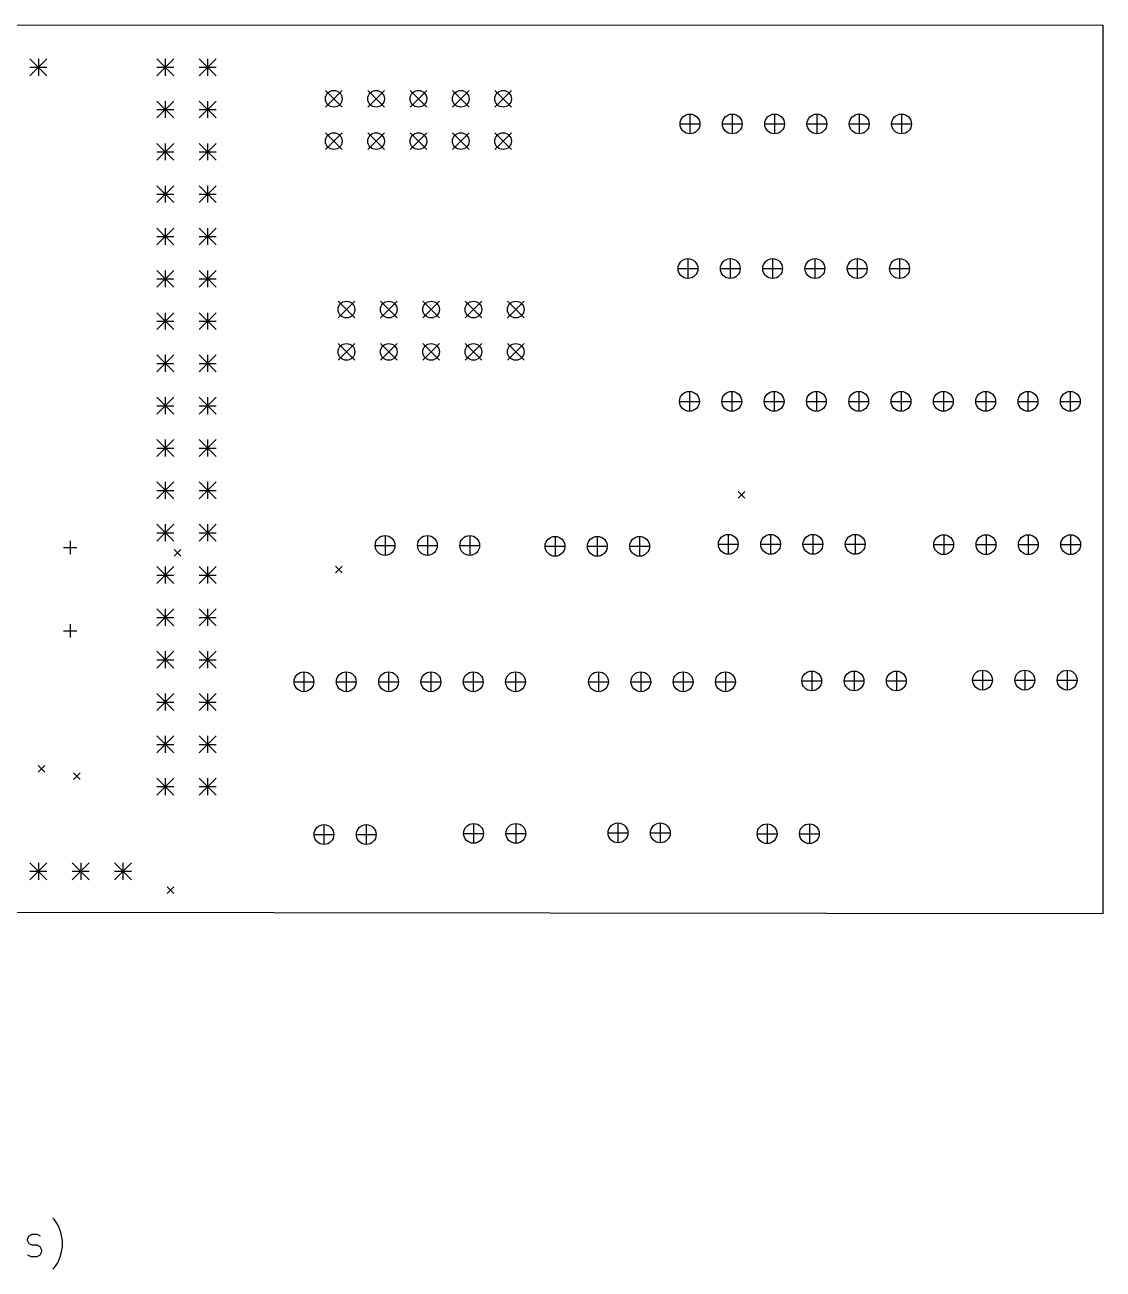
# Model space of a CAD drawing. Extents: x 123 to 254, y -156 to -68.
# Drawn here: x 188.9 to 253.6, y -143 to -68.3 of the extents above; entities that cross this region are included whole.
import ezdxf

# ---------------------------------------------------------------- set-up
doc = ezdxf.new("R2010")
doc.units = 0
doc.layers.add('BLACK', color=7, linetype='CONTINUOUS')

msp = doc.modelspace()

# ---------------------------------------------------------------- linework, layer by layer
at = {"layer": 'BLACK', "linetype": 'CONTINUOUS'}
for p, q in [((124.841, -68.326), (253.65, -68.334)), ((253.65, -121.65), (253.65, -68.334)), ((189.23, -70.358), (190.246, -71.374)), ((190.246, -70.358), (189.23, -71.374)), ((189.23, -70.866), (190.246, -70.866)), ((189.738, -70.358), (189.738, -71.374)), ((196.85, -70.358), (197.866, -71.374)), ((197.866, -70.358), (196.85, -71.374)), ((196.85, -70.866), (197.866, -70.866)), ((197.358, -70.358), (197.358, -71.374)), ((199.39, -70.358), (200.406, -71.374)), ((200.406, -70.358), (199.39, -71.374)), ((199.39, -70.866), (200.406, -70.866)), ((199.898, -70.358), (199.898, -71.374)), ((206.97, -72.2625), (207.97, -73.2625)), ((207.97, -72.2625), (206.97, -73.2625)), ((209.51, -72.2625), (210.51, -73.2625)), ((210.51, -72.2625), (209.51, -73.2625)), ((212.05, -72.2625), (213.05, -73.2625)), ((213.05, -72.2625), (212.05, -73.2625)), ((214.59, -72.2625), (215.59, -73.2625)), ((215.59, -72.2625), (214.59, -73.2625)), ((217.13, -72.2625), (218.13, -73.2625)), ((218.13, -72.2625), (217.13, -73.2625)), ((196.85, -72.898), (197.866, -73.914)), ((197.866, -72.898), (196.85, -73.914)), ((197.358, -72.898), (197.358, -73.914)), ((199.39, -72.898), (200.406, -73.914)), ((200.406, -72.898), (199.39, -73.914)), ((199.898, -72.898), (199.898, -73.914)), ((196.85, -73.406), (197.866, -73.406)), ((199.39, -73.406), (200.406, -73.406)), ((228.85, -73.675), (228.85, -74.865)), ((231.39, -73.675), (231.39, -74.865)), ((233.93, -73.675), (233.93, -74.865)), ((236.47, -73.675), (236.47, -74.865)), ((239.01, -73.675), (239.01, -74.865)), ((241.55, -73.675), (241.55, -74.865)), ((228.255, -74.27), (229.445, -74.27)), ((230.795, -74.27), (231.985, -74.27)), ((233.335, -74.27), (234.525, -74.27)), ((235.875, -74.27), (237.065, -74.27)), ((238.415, -74.27), (239.605, -74.27)), ((240.955, -74.27), (242.145, -74.27)), ((206.97, -74.8025), (207.97, -75.8025)), ((207.97, -74.8025), (206.97, -75.8025)), ((209.51, -74.8025), (210.51, -75.8025)), ((210.51, -74.8025), (209.51, -75.8025)), ((212.05, -74.8025), (213.05, -75.8025)), ((213.05, -74.8025), (212.05, -75.8025)), ((214.59, -74.8025), (215.59, -75.8025)), ((215.59, -74.8025), (214.59, -75.8025)), ((217.13, -74.8025), (218.13, -75.8025)), ((218.13, -74.8025), (217.13, -75.8025)), ((196.85, -75.438), (197.866, -76.454)), ((197.866, -75.438), (196.85, -76.454)), ((196.85, -75.946), (197.866, -75.946)), ((197.358, -75.438), (197.358, -76.454)), ((199.39, -75.438), (200.406, -76.454)), ((200.406, -75.438), (199.39, -76.454)), ((199.39, -75.946), (200.406, -75.946)), ((199.898, -75.438), (199.898, -76.454)), ((196.85, -77.978), (197.866, -78.994)), ((197.866, -77.978), (196.85, -78.994)), ((197.358, -77.978), (197.358, -78.994)), ((199.39, -77.978), (200.406, -78.994)), ((200.406, -77.978), (199.39, -78.994)), ((199.898, -77.978), (199.898, -78.994)), ((196.85, -78.486), (197.866, -78.486)), ((199.39, -78.486), (200.406, -78.486)), ((196.85, -80.518), (197.866, -81.534)), ((197.866, -80.518), (196.85, -81.534)), ((197.358, -80.518), (197.358, -81.534)), ((199.39, -80.518), (200.406, -81.534)), ((200.406, -80.518), (199.39, -81.534)), ((199.898, -80.518), (199.898, -81.534)), ((196.85, -81.026), (197.866, -81.026)), ((199.39, -81.026), (200.406, -81.026)), ((228.73, -82.355), (228.73, -83.545)), ((231.27, -82.355), (231.27, -83.545)), ((233.81, -82.355), (233.81, -83.545)), ((236.35, -82.355), (236.35, -83.545)), ((238.89, -82.355), (238.89, -83.545)), ((241.43, -82.355), (241.43, -83.545)), ((196.85, -83.058), (197.866, -84.074)), ((197.866, -83.058), (196.85, -84.074)), ((196.85, -83.566), (197.866, -83.566)), ((197.358, -83.058), (197.358, -84.074)), ((199.39, -83.058), (200.406, -84.074)), ((200.406, -83.058), (199.39, -84.074)), ((199.39, -83.566), (200.406, -83.566)), ((199.898, -83.058), (199.898, -84.074)), ((228.135, -82.95), (229.325, -82.95)), ((230.675, -82.95), (231.865, -82.95)), ((233.215, -82.95), (234.405, -82.95)), ((235.755, -82.95), (236.945, -82.95)), ((238.295, -82.95), (239.485, -82.95)), ((240.835, -82.95), (242.025, -82.95)), ((207.73, -84.91), (208.73, -85.91)), ((208.73, -84.91), (207.73, -85.91)), ((210.27, -84.91), (211.27, -85.91)), ((211.27, -84.91), (210.27, -85.91)), ((212.81, -84.91), (213.81, -85.91)), ((213.81, -84.91), (212.81, -85.91)), ((215.35, -84.91), (216.35, -85.91)), ((216.35, -84.91), (215.35, -85.91)), ((217.89, -84.91), (218.89, -85.91)), ((218.89, -84.91), (217.89, -85.91)), ((196.85, -85.598), (197.866, -86.614)), ((197.866, -85.598), (196.85, -86.614)), ((197.358, -85.598), (197.358, -86.614)), ((199.39, -85.598), (200.406, -86.614)), ((200.406, -85.598), (199.39, -86.614)), ((199.898, -85.598), (199.898, -86.614)), ((196.85, -86.106), (197.866, -86.106)), ((199.39, -86.106), (200.406, -86.106)), ((207.73, -87.45), (208.73, -88.45)), ((208.73, -87.45), (207.73, -88.45)), ((210.27, -87.45), (211.27, -88.45)), ((211.27, -87.45), (210.27, -88.45)), ((212.81, -87.45), (213.81, -88.45)), ((213.81, -87.45), (212.81, -88.45)), ((215.35, -87.45), (216.35, -88.45)), ((216.35, -87.45), (215.35, -88.45)), ((217.89, -87.45), (218.89, -88.45)), ((218.89, -87.45), (217.89, -88.45)), ((196.85, -88.138), (197.866, -89.154)), ((197.866, -88.138), (196.85, -89.154)), ((196.85, -88.646), (197.866, -88.646)), ((197.358, -88.138), (197.358, -89.154)), ((199.39, -88.138), (200.406, -89.154)), ((200.406, -88.138), (199.39, -89.154)), ((199.39, -88.646), (200.406, -88.646)), ((199.898, -88.138), (199.898, -89.154)), ((228.82, -90.325), (228.82, -91.515)), ((231.36, -90.325), (231.36, -91.515)), ((233.9, -90.325), (233.9, -91.515)), ((236.44, -90.325), (236.44, -91.515)), ((238.98, -90.325), (238.98, -91.515)), ((241.52, -90.325), (241.52, -91.515)), ((244.06, -90.325), (244.06, -91.515)), ((246.6, -90.325), (246.6, -91.515)), ((249.14, -90.325), (249.14, -91.515)), ((251.68, -90.325), (251.68, -91.515)), ((196.85, -90.678), (197.866, -91.694)), ((197.866, -90.678), (196.85, -91.694)), ((197.358, -90.678), (197.358, -91.694)), ((199.39, -90.678), (200.406, -91.694)), ((200.406, -90.678), (199.39, -91.694)), ((199.898, -90.678), (199.898, -91.694)), ((228.225, -90.92), (229.415, -90.92)), ((230.765, -90.92), (231.955, -90.92)), ((233.305, -90.92), (234.495, -90.92)), ((235.845, -90.92), (237.035, -90.92)), ((238.385, -90.92), (239.575, -90.92)), ((240.925, -90.92), (242.115, -90.92)), ((243.465, -90.92), (244.655, -90.92)), ((246.005, -90.92), (247.195, -90.92)), ((248.545, -90.92), (249.735, -90.92)), ((251.085, -90.92), (252.275, -90.92)), ((196.85, -91.186), (197.866, -91.186)), ((199.39, -91.186), (200.406, -91.186)), ((196.85, -93.218), (197.866, -94.234)), ((197.866, -93.218), (196.85, -94.234)), ((197.358, -93.218), (197.358, -94.234)), ((199.39, -93.218), (200.406, -94.234)), ((200.406, -93.218), (199.39, -94.234)), ((199.898, -93.218), (199.898, -94.234)), ((196.85, -93.726), (197.866, -93.726)), ((199.39, -93.726), (200.406, -93.726)), ((196.85, -95.758), (197.866, -96.774)), ((197.866, -95.758), (196.85, -96.774)), ((196.85, -96.266), (197.866, -96.266)), ((197.358, -95.758), (197.358, -96.774)), ((199.39, -95.758), (200.406, -96.774)), ((200.406, -95.758), (199.39, -96.774)), ((199.39, -96.266), (200.406, -96.266)), ((199.898, -95.758), (199.898, -96.774)), ((231.7529, -96.3287), (232.1529, -96.7287)), ((232.1529, -96.3287), (231.7529, -96.7287)), ((196.85, -98.298), (197.866, -99.314)), ((197.866, -98.298), (196.85, -99.314)), ((197.358, -98.298), (197.358, -99.314)), ((199.39, -98.298), (200.406, -99.314)), ((200.406, -98.298), (199.39, -99.314)), ((199.898, -98.298), (199.898, -99.314)), ((191.65, -99.3), (191.65, -100.1)), ((196.85, -98.806), (197.866, -98.806)), ((199.39, -98.806), (200.406, -98.806)), ((210.55, -98.975), (210.55, -100.165)), ((213.09, -98.975), (213.09, -100.165)), ((215.63, -98.975), (215.63, -100.165)), ((220.75, -99.025), (220.75, -100.215)), ((223.29, -99.025), (223.29, -100.215)), ((225.83, -99.025), (225.83, -100.215)), ((231.15, -98.905), (231.15, -100.095)), ((233.69, -98.905), (233.69, -100.095)), ((236.23, -98.905), (236.23, -100.095)), ((238.77, -98.905), (238.77, -100.095)), ((244.08, -98.925), (244.08, -100.115)), ((246.62, -98.925), (246.62, -100.115)), ((249.16, -98.925), (249.16, -100.115)), ((251.7, -98.925), (251.7, -100.115)), ((191.25, -99.7), (192.05, -99.7)), ((197.8863, -99.8072), (198.2863, -100.2072)), ((198.2863, -99.8072), (197.8863, -100.2072)), ((209.955, -99.57), (211.145, -99.57)), ((212.495, -99.57), (213.685, -99.57)), ((215.035, -99.57), (216.225, -99.57)), ((220.155, -99.62), (221.345, -99.62)), ((222.695, -99.62), (223.885, -99.62)), ((225.235, -99.62), (226.425, -99.62)), ((230.555, -99.5), (231.745, -99.5)), ((233.095, -99.5), (234.285, -99.5)), ((235.635, -99.5), (236.825, -99.5)), ((238.175, -99.5), (239.365, -99.5)), ((243.485, -99.52), (244.675, -99.52)), ((246.025, -99.52), (247.215, -99.52)), ((248.565, -99.52), (249.755, -99.52)), ((251.105, -99.52), (252.295, -99.52)), ((207.5718, -100.806), (207.9718, -101.206)), ((207.9718, -100.806), (207.5718, -101.206)), ((196.85, -100.838), (197.866, -101.854)), ((197.866, -100.838), (196.85, -101.854)), ((196.85, -101.346), (197.866, -101.346)), ((197.358, -100.838), (197.358, -101.854)), ((199.39, -100.838), (200.406, -101.854)), ((200.406, -100.838), (199.39, -101.854)), ((199.39, -101.346), (200.406, -101.346)), ((199.898, -100.838), (199.898, -101.854)), ((196.85, -103.378), (197.866, -104.394)), ((197.866, -103.378), (196.85, -104.394)), ((197.358, -103.378), (197.358, -104.394)), ((199.39, -103.378), (200.406, -104.394)), ((200.406, -103.378), (199.39, -104.394)), ((199.898, -103.378), (199.898, -104.394)), ((191.65, -104.3), (191.65, -105.1)), ((196.85, -103.886), (197.866, -103.886)), ((199.39, -103.886), (200.406, -103.886)), ((191.25, -104.7), (192.05, -104.7)), ((196.85, -105.918), (197.866, -106.934)), ((197.866, -105.918), (196.85, -106.934)), ((197.358, -105.918), (197.358, -106.934)), ((199.39, -105.918), (200.406, -106.934)), ((200.406, -105.918), (199.39, -106.934)), ((199.898, -105.918), (199.898, -106.934)), ((196.85, -106.426), (197.866, -106.426)), ((199.39, -106.426), (200.406, -106.426)), ((205.68, -107.155), (205.68, -108.345)), ((208.22, -107.155), (208.22, -108.345)), ((210.76, -107.155), (210.76, -108.345)), ((213.3, -107.155), (213.3, -108.345)), ((215.84, -107.155), (215.84, -108.345)), ((218.38, -107.155), (218.38, -108.345)), ((223.36, -107.155), (223.36, -108.345)), ((225.9, -107.155), (225.9, -108.345)), ((228.44, -107.155), (228.44, -108.345)), ((230.98, -107.155), (230.98, -108.345)), ((236.16, -107.105), (236.16, -108.295)), ((238.7, -107.105), (238.7, -108.295)), ((241.24, -107.105), (241.24, -108.295)), ((246.41, -107.055), (246.41, -108.245)), ((248.95, -107.055), (248.95, -108.245)), ((251.49, -107.055), (251.49, -108.245)), ((205.085, -107.75), (206.275, -107.75)), ((207.625, -107.75), (208.815, -107.75)), ((210.165, -107.75), (211.355, -107.75)), ((212.705, -107.75), (213.895, -107.75)), ((215.245, -107.75), (216.435, -107.75)), ((217.785, -107.75), (218.975, -107.75)), ((222.765, -107.75), (223.955, -107.75)), ((225.305, -107.75), (226.495, -107.75)), ((227.845, -107.75), (229.035, -107.75)), ((230.385, -107.75), (231.575, -107.75)), ((235.565, -107.7), (236.755, -107.7)), ((238.105, -107.7), (239.295, -107.7)), ((240.645, -107.7), (241.835, -107.7)), ((245.815, -107.65), (247.005, -107.65)), ((248.355, -107.65), (249.545, -107.65)), ((250.895, -107.65), (252.085, -107.65)), ((196.85, -108.458), (197.866, -109.474)), ((197.866, -108.458), (196.85, -109.474)), ((196.85, -108.966), (197.866, -108.966)), ((197.358, -108.458), (197.358, -109.474)), ((199.39, -108.458), (200.406, -109.474)), ((200.406, -108.458), (199.39, -109.474)), ((199.39, -108.966), (200.406, -108.966)), ((199.898, -108.458), (199.898, -109.474)), ((196.85, -110.998), (197.866, -112.014)), ((197.866, -110.998), (196.85, -112.014)), ((197.358, -110.998), (197.358, -112.014)), ((199.39, -110.998), (200.406, -112.014)), ((200.406, -110.998), (199.39, -112.014)), ((199.898, -110.998), (199.898, -112.014)), ((196.85, -111.506), (197.866, -111.506)), ((199.39, -111.506), (200.406, -111.506)), ((189.7173, -112.7772), (190.1173, -113.1772)), ((190.1173, -112.7772), (189.7173, -113.1772)), ((191.8413, -113.2139), (192.2413, -113.6139)), ((192.2413, -113.2139), (191.8413, -113.6139)), ((196.85, -113.538), (197.866, -114.554)), ((197.866, -113.538), (196.85, -114.554)), ((196.85, -114.046), (197.866, -114.046)), ((197.358, -113.538), (197.358, -114.554)), ((199.39, -113.538), (200.406, -114.554)), ((200.406, -113.538), (199.39, -114.554)), ((199.39, -114.046), (200.406, -114.046)), ((199.898, -113.538), (199.898, -114.554)), ((206.88, -116.325), (206.88, -117.515)), ((209.42, -116.325), (209.42, -117.515)), ((215.86, -116.255), (215.86, -117.445)), ((218.4, -116.255), (218.4, -117.445)), ((224.53, -116.225), (224.53, -117.415)), ((227.07, -116.225), (227.07, -117.415)), ((233.48, -116.275), (233.48, -117.465)), ((236.02, -116.275), (236.02, -117.465)), ((206.285, -116.92), (207.475, -116.92)), ((208.825, -116.92), (210.015, -116.92)), ((215.265, -116.85), (216.455, -116.85)), ((217.805, -116.85), (218.995, -116.85)), ((223.935, -116.82), (225.125, -116.82)), ((226.475, -116.82), (227.665, -116.82)), ((232.885, -116.87), (234.075, -116.87)), ((235.425, -116.87), (236.615, -116.87)), ((189.23, -118.618), (190.246, -119.634)), ((190.246, -118.618), (189.23, -119.634)), ((189.738, -118.618), (189.738, -119.634)), ((191.77, -118.618), (192.786, -119.634)), ((192.786, -118.618), (191.77, -119.634)), ((192.278, -118.618), (192.278, -119.634)), ((194.31, -118.618), (195.326, -119.634)), ((195.326, -118.618), (194.31, -119.634)), ((194.818, -118.618), (194.818, -119.634)), ((189.23, -119.126), (190.246, -119.126)), ((191.77, -119.126), (192.786, -119.126)), ((194.31, -119.126), (195.326, -119.126)), ((197.4791, -120.0523), (197.8791, -120.4523)), ((197.8791, -120.0523), (197.4791, -120.4523)), ((124.991, -121.516), (253.65, -121.65)), ((190.707108, -140.049361), (190.61187, -139.954123)), ((190.897584, -140.335076), (190.707108, -140.049361)), ((190.992822, -140.525552), (190.897584, -140.335076)), ((189.08806, -141.192219), (189.183298, -141.001742)), ((189.183298, -141.001742), (189.373774, -140.906504)), ((189.373774, -140.906504), (189.659488, -140.906504)), ((189.659488, -140.906504), (189.849965, -141.001742)), ((191.08806, -140.811266), (190.992822, -140.525552)), ((191.183298, -141.287457), (191.08806, -140.811266)), ((189.08806, -141.287457), (189.08806, -141.192219)), ((189.183298, -141.477933), (189.08806, -141.287457)), ((189.373774, -141.573171), (189.183298, -141.477933)), ((189.659488, -141.573171), (189.373774, -141.573171)), ((189.849965, -141.668409), (189.659488, -141.573171)), ((189.945203, -141.858885), (189.849965, -141.668409)), ((189.945203, -141.954123), (189.945203, -141.858885)), ((191.08806, -142.1446), (191.183298, -141.668409)), ((191.183298, -141.668409), (191.183298, -141.287457)), ((189.08806, -142.1446), (189.278536, -142.239838)), ((189.278536, -142.239838), (189.659488, -142.239838)), ((189.659488, -142.239838), (189.849965, -142.1446)), ((189.849965, -142.1446), (189.945203, -141.954123)), ((190.707108, -142.906504), (190.897584, -142.62079)), ((190.897584, -142.62079), (190.992822, -142.430314)), ((190.992822, -142.430314), (191.08806, -142.1446)), ((190.61187, -143.001742), (190.707108, -142.906504))]:
    msp.add_line(p, q, dxfattribs=at)
at = {"layer": 'BLACK'}
for centre, radius in [((207.47, -72.7625), 0.5), ((210.01, -72.7625), 0.5), ((212.55, -72.7625), 0.5), ((215.09, -72.7625), 0.5), ((217.63, -72.7625), 0.5), ((228.85, -74.27), 0.595), ((231.39, -74.27), 0.595), ((233.93, -74.27), 0.595), ((236.47, -74.27), 0.595), ((239.01, -74.27), 0.595), ((241.55, -74.27), 0.595), ((207.47, -75.3025), 0.5), ((210.01, -75.3025), 0.5), ((212.55, -75.3025), 0.5), ((215.09, -75.3025), 0.5), ((217.63, -75.3025), 0.5), ((228.73, -82.95), 0.595), ((231.27, -82.95), 0.595), ((233.81, -82.95), 0.595), ((236.35, -82.95), 0.595), ((238.89, -82.95), 0.595), ((241.43, -82.95), 0.595), ((208.23, -85.41), 0.5), ((210.77, -85.41), 0.5), ((213.31, -85.41), 0.5), ((215.85, -85.41), 0.5), ((218.39, -85.41), 0.5), ((208.23, -87.95), 0.5), ((210.77, -87.95), 0.5), ((213.31, -87.95), 0.5), ((215.85, -87.95), 0.5), ((218.39, -87.95), 0.5), ((228.82, -90.92), 0.595), ((231.36, -90.92), 0.595), ((233.9, -90.92), 0.595), ((236.44, -90.92), 0.595), ((238.98, -90.92), 0.595), ((241.52, -90.92), 0.595), ((244.06, -90.92), 0.595), ((246.6, -90.92), 0.595), ((249.14, -90.92), 0.595), ((251.68, -90.92), 0.595), ((210.55, -99.57), 0.595), ((213.09, -99.57), 0.595), ((215.63, -99.57), 0.595), ((220.75, -99.62), 0.595), ((223.29, -99.62), 0.595), ((225.83, -99.62), 0.595), ((231.15, -99.5), 0.595), ((233.69, -99.5), 0.595), ((236.23, -99.5), 0.595), ((238.77, -99.5), 0.595), ((244.08, -99.52), 0.595), ((246.62, -99.52), 0.595), ((249.16, -99.52), 0.595), ((251.7, -99.52), 0.595), ((205.68, -107.75), 0.595), ((208.22, -107.75), 0.595), ((210.76, -107.75), 0.595), ((213.3, -107.75), 0.595), ((215.84, -107.75), 0.595), ((218.38, -107.75), 0.595), ((223.36, -107.75), 0.595), ((225.9, -107.75), 0.595), ((228.44, -107.75), 0.595), ((230.98, -107.75), 0.595), ((236.16, -107.7), 0.595), ((238.7, -107.7), 0.595), ((241.24, -107.7), 0.595), ((246.41, -107.65), 0.595), ((248.95, -107.65), 0.595), ((251.49, -107.65), 0.595), ((206.88, -116.92), 0.595), ((209.42, -116.92), 0.595), ((215.86, -116.85), 0.595), ((218.4, -116.85), 0.595), ((224.53, -116.82), 0.595), ((227.07, -116.82), 0.595), ((233.48, -116.87), 0.595), ((236.02, -116.87), 0.595)]:
    msp.add_circle(centre, radius, dxfattribs=at)

doc.saveas('drawing.dxf')
